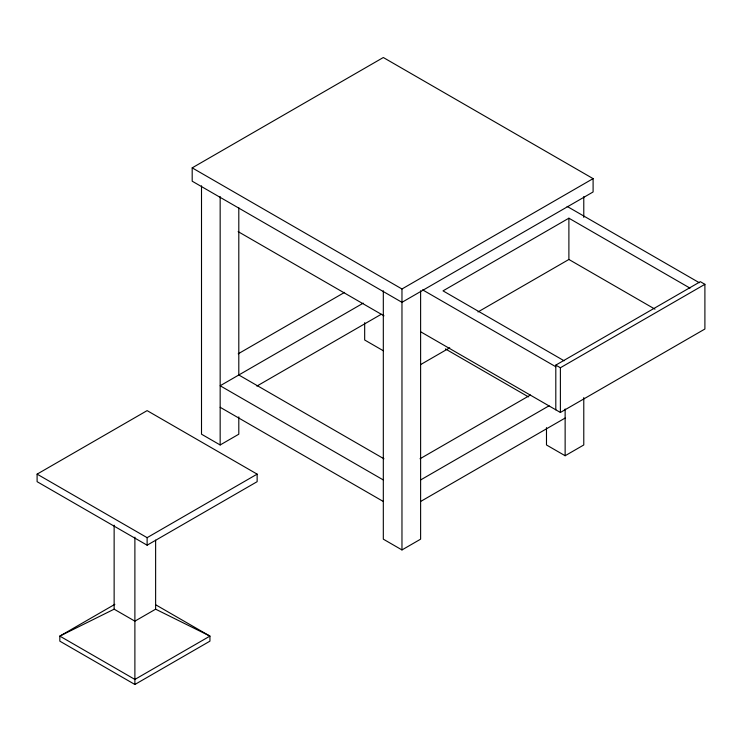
<?xml version="1.0" encoding="UTF-8"?>
<svg xmlns="http://www.w3.org/2000/svg" width="742" height="742" viewBox="0 0 742 742"><rect width="100%" height="100%" fill="white"/><g stroke="black" fill="none" stroke-linecap="round" stroke-linejoin="round"><path stroke-width="1.11" d="M192.187 167.859L383.317 57.514L593.099 178.627L593.099 191.965L401.969 302.319L192.187 181.196L192.187 167.859L401.969 288.981L593.099 178.627M238.219 353.795L344.603 292.376M37.1 474.138L147.12 410.623L257.14 474.138L257.14 481.679L147.12 545.194L37.1 481.679L37.1 474.138L147.12 537.662L257.14 474.138M363.246 303.144L220.161 385.757L383.317 479.953M256.871 386.09L381.314 314.246M689.995 288.119L568.891 218.194L443.02 290.864L564.133 360.788M201.509 185.825L201.509 434.2L220.161 444.968L238.803 434.2L238.803 416.874M477.987 311.946L568.891 259.468L654.973 309.154M420.612 364.6L449.717 347.794M114.871 604.322L59.824 636.098L59.824 641.153L134.886 684.486L209.94 641.153L209.94 636.098L155.894 604.897M555.804 409.816L555.804 365.11L700.327 281.672L704.9 284.316L704.9 329.021L560.386 412.459L420.612 331.757M555.804 365.11L560.386 367.744L704.9 284.316M155.625 609.182L134.886 621.156L114.138 609.182L59.824 636.098L134.886 679.431L209.94 636.098L155.625 609.182L155.625 540.13M420.037 458.76L530.428 395.022M420.612 479.953L549.071 405.791M420.612 501.49L565.135 418.052M383.317 290.79L383.317 539.165L401.969 549.933L420.612 539.165L420.612 290.79M546.483 427.642L546.483 444.968L565.135 455.736L583.778 444.968L583.778 397.601M567.138 206.415L699.326 282.739M422.615 289.853L555.804 366.752M445.385 348.916L528.462 396.887M238.136 231.625L383.985 315.823M383.317 350.762L364.674 340.003L364.674 322.668M238.803 374.988L383.948 458.788M220.161 407.284L383.317 501.49M583.778 196.584L583.778 217.378M568.891 218.194L568.891 259.468M565.135 408.981L565.135 455.736M560.386 367.744L560.386 412.459M401.969 288.981L401.969 549.933M238.803 207.769L238.803 375.285M220.161 196.584L220.161 444.968M147.12 537.662L147.12 545.194M134.886 537.152L134.886 684.486M114.138 525.169L114.138 609.182"/></g></svg>
